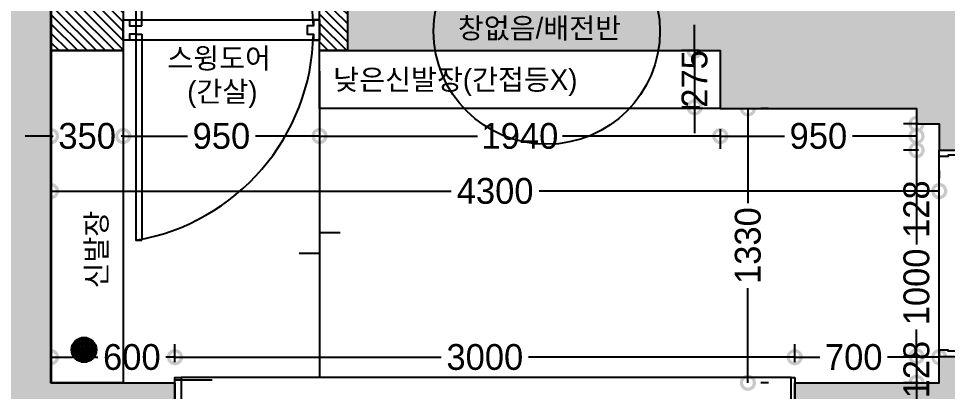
# Model space of a CAD drawing. Header units: millimetres. Extents: x 43335 to 261478, y -4312 to 41218.
# Drawn here: x 148326 to 152822, y 17486 to 19294 of the extents above; entities that cross this region are included whole.
import ezdxf

# ---------------------------------------------------------------- set-up
doc = ezdxf.new("R2010")
doc.units = ezdxf.units.MM
doc.linetypes.add('CONT', pattern=[2, 1, 1])
for name, color, linetype in [('0-ELC TEXT', 7, 'Continuous'), ('DIM', 7, 'Continuous'), ('EHP장비', 1, 'Continuous'), ('P-门', 4, 'Continuous'), ('S-DIM', 7, 'Continuous'), ('문자선', 3, 'Continuous'), ('벽1', 2, 'Continuous'), ('인테리어_가구_제작', 6, 'Continuous'), ('인테리어_해치_벽체', 8, 'Continuous'), ('평면_가구', 6, 'Continuous')]:
    doc.layers.add(name, color=color, linetype=linetype)
doc.layers.add('C-LIGHITING', color=1, linetype='Continuous', lineweight=0)
doc.styles.add('스타일1', font='HANDotum.ttf')
doc.styles.add('코레일둥고', font='HANDotum.ttf')
doc.dimstyles.new('50', dxfattribs={"dimscale": 50, "dimtxt": 2.5, "dimasz": 2.5, "dimexe": 1.25, "dimexo": 2, "dimtad": 0, "dimdec": 0, "dimtxsty": '스타일1', "dimblk": 'DOTSMALL', "dimcen": 2.5, "dimclrd": 1, "dimclre": 1, "dimclrt": 2, "dimadec": 0, "dimazin": 0, "dimtfac": 1, "dimtdec": 0, "dimtix": 1, "dimtmove": 0, "dimatfit": 3, "dimldrblk": 'DOTSMALL', "dimfxl": 1.25, "dimarcsym": 0})

# ---------------------------------------------------------------- blocks, each defined once
blk = doc.blocks.new('_DOTSMALL')
at = {"color": 0, "linetype": 'ByBlock', "const_width": 0.5}
blk.add_lwpolyline([(-0.0625, 0, 1), (0.0625, 0, 1)], format="xyb", close=True, dxfattribs=at)
blk = doc.blocks.new('*D384')
at = {"layer": 'Defpoints', "color": 0, "transparency": 16777216}
for p in [(151856.6, 18858.4), (151856.6, 17528.4), (151856.6, 17528.4)]:
    blk.add_point(p, dxfattribs=at)
at = {"layer": 'S-DIM', "color": 1, "lineweight": -2, "transparency": 16777216}
for p, q in [((151856.6, 18858.4), (151856.6, 18399.4)), ((151956.6, 18858.4), (151919.1, 18858.4)), ((151856.6, 17528.4), (151856.6, 17987.4)), ((151956.6, 17528.4), (151919.1, 17528.4))]:
    blk.add_line(p, q, dxfattribs=at)
at = {"layer": 'S-DIM', "color": 1, "lineweight": -2, "transparency": 16777216, "xscale": 125, "yscale": 125, "zscale": 125}
for p, rotation in [((151856.6, 18858.4), 90), ((151856.6, 17528.4), 270)]:
    blk.add_blockref('_DOTSMALL', p, dxfattribs=dict(at, rotation=rotation))
at = {"layer": 'S-DIM', "color": 2, "transparency": 16777216, "insert": (151856.6, 18193.4), "char_height": 125, "attachment_point": 5, "rotation": 90, "style": '스타일1'}
blk.add_mtext('1330', dxfattribs=at)
blk = doc.blocks.new('*D385')
at = {"layer": 'Defpoints', "color": 0, "transparency": 16777216}
for p in [(148482.9, 18457.7), (148482.9, 18457.7), (152782.9, 18457.7)]:
    blk.add_point(p, dxfattribs=at)
at = {"layer": 'S-DIM', "color": 1, "lineweight": -2, "transparency": 16777216}
for p, q in [((148482.9, 18557.7), (148482.9, 18520.2)), ((152782.9, 18557.7), (152782.9, 18520.2)), ((148482.9, 18457.7), (150419.9, 18457.7)), ((152782.9, 18457.7), (150846, 18457.7))]:
    blk.add_line(p, q, dxfattribs=at)
at = {"layer": 'S-DIM', "color": 1, "lineweight": -2, "transparency": 16777216, "xscale": 125, "yscale": 125, "zscale": 125, "rotation": 180}
blk.add_blockref('_DOTSMALL', (148482.9, 18457.7), dxfattribs=at)
at = {"layer": 'S-DIM', "color": 1, "lineweight": -2, "transparency": 16777216, "xscale": 125, "yscale": 125, "zscale": 125}
blk.add_blockref('_DOTSMALL', (152782.9, 18457.7), dxfattribs=at)
at = {"layer": 'S-DIM', "color": 2, "transparency": 16777216, "insert": (150632.9, 18457.7), "char_height": 125, "attachment_point": 5, "style": '스타일1'}
blk.add_mtext('4300', dxfattribs=at)
blk = doc.blocks.new('*D485')
at = {"layer": 'Defpoints', "color": 0, "transparency": 16777216}
for p in [(151722.9, 18858.4), (152672.9, 18858.4), (152672.9, 18724.2)]:
    blk.add_point(p, dxfattribs=at)
at = {"layer": 'S-DIM', "color": 1, "lineweight": -2, "transparency": 16777216}
for p, q in [((151722.9, 18758.4), (151722.9, 18661.7)), ((152672.9, 18758.4), (152672.9, 18661.7)), ((151722.9, 18724.2), (152033.7, 18724.2)), ((152672.9, 18724.2), (152362.2, 18724.2))]:
    blk.add_line(p, q, dxfattribs=at)
at = {"layer": 'S-DIM', "color": 1, "lineweight": -2, "transparency": 16777216, "xscale": 125, "yscale": 125, "zscale": 125, "rotation": 180}
blk.add_blockref('_DOTSMALL', (151722.9, 18724.2), dxfattribs=at)
at = {"layer": 'S-DIM', "color": 1, "lineweight": -2, "transparency": 16777216, "xscale": 125, "yscale": 125, "zscale": 125}
blk.add_blockref('_DOTSMALL', (152672.9, 18724.2), dxfattribs=at)
at = {"layer": 'S-DIM', "color": 2, "transparency": 16777216, "insert": (152197.9, 18724.2), "char_height": 125, "attachment_point": 5, "style": '스타일1'}
blk.add_mtext('950', dxfattribs=at)
blk = doc.blocks.new('*D446')
at = {"layer": 'Defpoints', "color": 0, "transparency": 16777216}
for p in [(152782.9, 18783.4), (152672.9, 18655.9), (152782.9, 18655.9)]:
    blk.add_point(p, dxfattribs=at)
at = {"layer": 'S-DIM', "color": 1, "lineweight": -2, "transparency": 16777216}
for p, q in [((152682.9, 18783.4), (152610.4, 18783.4)), ((152672.9, 18783.4), (152672.9, 18655.9)), ((152682.9, 18655.9), (152610.4, 18655.9)), ((152672.9, 18655.9), (152672.9, 18529.7))]:
    blk.add_line(p, q, dxfattribs=at)
at = {"layer": 'S-DIM', "color": 1, "lineweight": -2, "transparency": 16777216, "xscale": 125, "yscale": 125, "zscale": 125}
for p, rotation in [((152672.9, 18783.4), 90), ((152672.9, 18655.9), 270)]:
    blk.add_blockref('_DOTSMALL', p, dxfattribs=dict(at, rotation=rotation))
at = {"layer": 'S-DIM', "color": 2, "transparency": 16777216, "insert": (152672.9, 18370.1), "char_height": 125, "attachment_point": 5, "rotation": 90, "style": '스타일1'}
blk.add_mtext('128', dxfattribs=at)
blk = doc.blocks.new('*D447')
at = {"layer": 'Defpoints', "color": 0, "transparency": 16777216}
for p in [(152782.9, 18655.9), (152672.9, 17655.9), (152782.9, 17655.9)]:
    blk.add_point(p, dxfattribs=at)
at = {"layer": 'S-DIM', "color": 1, "lineweight": -2, "transparency": 16777216}
for p, q in [((152682.9, 18655.9), (152610.4, 18655.9)), ((152672.9, 18655.9), (152672.9, 18199.1)), ((152672.9, 17655.9), (152672.9, 17787.1)), ((152682.9, 17655.9), (152610.4, 17655.9))]:
    blk.add_line(p, q, dxfattribs=at)
at = {"layer": 'S-DIM', "color": 1, "lineweight": -2, "transparency": 16777216, "xscale": 125, "yscale": 125, "zscale": 125}
for p, rotation in [((152672.9, 18655.9), 90), ((152672.9, 17655.9), 270)]:
    blk.add_blockref('_DOTSMALL', p, dxfattribs=dict(at, rotation=rotation))
at = {"layer": 'S-DIM', "color": 2, "transparency": 16777216, "insert": (152672.9, 17993.1), "char_height": 125, "attachment_point": 5, "rotation": 90, "style": '스타일1'}
blk.add_mtext('1000', dxfattribs=at)
blk = doc.blocks.new('*D448')
at = {"layer": 'Defpoints', "color": 0, "transparency": 16777216}
for p in [(152782.9, 17655.9), (152672.9, 17528.4), (152782.9, 17528.4)]:
    blk.add_point(p, dxfattribs=at)
at = {"layer": 'S-DIM', "color": 1, "lineweight": -2, "transparency": 16777216}
for p, q in [((152672.9, 17655.9), (152672.9, 17780.9)), ((152682.9, 17655.9), (152610.4, 17655.9)), ((152672.9, 17655.9), (152672.9, 17528.4)), ((152682.9, 17528.4), (152610.4, 17528.4)), ((152672.9, 17528.4), (152672.9, 17403.4))]:
    blk.add_line(p, q, dxfattribs=at)
at = {"layer": 'S-DIM', "color": 1, "lineweight": -2, "transparency": 16777216, "xscale": 125, "yscale": 125, "zscale": 125}
for p, rotation in [((152672.9, 17655.9), 270), ((152672.9, 17528.4), 90)]:
    blk.add_blockref('_DOTSMALL', p, dxfattribs=dict(at, rotation=rotation))
at = {"layer": 'S-DIM', "color": 2, "transparency": 16777216, "insert": (152672.9, 17592.2), "char_height": 125, "attachment_point": 5, "rotation": 90, "style": '스타일1'}
blk.add_mtext('128', dxfattribs=at)
blk = doc.blocks.new('*D449')
at = {"layer": 'Defpoints', "color": 0, "transparency": 16777216}
for p in [(152782.9, 17652.6), (152083.1, 17528.4), (152782.9, 17528.4)]:
    blk.add_point(p, dxfattribs=at)
at = {"layer": 'S-DIM', "color": 1, "lineweight": -2, "transparency": 16777216}
for p, q in [((152083.1, 17628.4), (152083.1, 17715.1)), ((152782.9, 17628.4), (152782.9, 17715.1)), ((152083.1, 17652.6), (152205.1, 17652.6)), ((152782.9, 17652.6), (152532.7, 17652.6))]:
    blk.add_line(p, q, dxfattribs=at)
at = {"layer": 'S-DIM', "color": 1, "lineweight": -2, "transparency": 16777216, "xscale": 125, "yscale": 125, "zscale": 125, "rotation": 180}
blk.add_blockref('_DOTSMALL', (152083.1, 17652.6), dxfattribs=at)
at = {"layer": 'S-DIM', "color": 1, "lineweight": -2, "transparency": 16777216, "xscale": 125, "yscale": 125, "zscale": 125}
blk.add_blockref('_DOTSMALL', (152782.9, 17652.6), dxfattribs=at)
at = {"layer": 'S-DIM', "color": 2, "transparency": 16777216, "insert": (152368.9, 17652.6), "char_height": 125, "attachment_point": 5, "style": '스타일1'}
blk.add_mtext('700', dxfattribs=at)
blk = doc.blocks.new('*D450')
at = {"layer": 'Defpoints', "color": 0, "transparency": 16777216}
for p in [(149083.1, 17652.6), (149083.1, 17528.4), (152083.1, 17528.4)]:
    blk.add_point(p, dxfattribs=at)
at = {"layer": 'S-DIM', "color": 1, "lineweight": -2, "transparency": 16777216}
for p, q in [((149083.1, 17628.4), (149083.1, 17715.1)), ((152083.1, 17628.4), (152083.1, 17715.1)), ((149083.1, 17652.6), (150371.4, 17652.6)), ((152083.1, 17652.6), (150794.8, 17652.6))]:
    blk.add_line(p, q, dxfattribs=at)
at = {"layer": 'S-DIM', "color": 1, "lineweight": -2, "transparency": 16777216, "xscale": 125, "yscale": 125, "zscale": 125, "rotation": 180}
blk.add_blockref('_DOTSMALL', (149083.1, 17652.6), dxfattribs=at)
at = {"layer": 'S-DIM', "color": 1, "lineweight": -2, "transparency": 16777216, "xscale": 125, "yscale": 125, "zscale": 125}
blk.add_blockref('_DOTSMALL', (152083.1, 17652.6), dxfattribs=at)
at = {"layer": 'S-DIM', "color": 2, "transparency": 16777216, "insert": (150583.1, 17652.6), "char_height": 125, "attachment_point": 5, "style": '스타일1'}
blk.add_mtext('3000', dxfattribs=at)
blk = doc.blocks.new('*D451')
at = {"layer": 'Defpoints', "color": 0, "transparency": 16777216}
for p in [(148482.9, 17652.6), (148482.9, 17528.4), (149083.1, 17528.4)]:
    blk.add_point(p, dxfattribs=at)
at = {"layer": 'S-DIM', "color": 1, "lineweight": -2, "transparency": 16777216}
for p, q in [((148482.9, 17628.4), (148482.9, 17715.1)), ((149083.1, 17628.4), (149083.1, 17715.1)), ((148482.9, 17652.6), (148709.9, 17652.6)), ((149083.1, 17652.6), (149038.6, 17652.6))]:
    blk.add_line(p, q, dxfattribs=at)
at = {"layer": 'S-DIM', "color": 1, "lineweight": -2, "transparency": 16777216, "xscale": 125, "yscale": 125, "zscale": 125, "rotation": 180}
blk.add_blockref('_DOTSMALL', (148482.9, 17652.6), dxfattribs=at)
at = {"layer": 'S-DIM', "color": 1, "lineweight": -2, "transparency": 16777216, "xscale": 125, "yscale": 125, "zscale": 125}
blk.add_blockref('_DOTSMALL', (149083.1, 17652.6), dxfattribs=at)
at = {"layer": 'S-DIM', "color": 2, "transparency": 16777216, "insert": (148874.3, 17652.6), "char_height": 125, "attachment_point": 5, "style": '스타일1'}
blk.add_mtext('600', dxfattribs=at)
blk = doc.blocks.new('*D486')
at = {"layer": 'Defpoints', "color": 0, "transparency": 16777216}
for p in [(149782.9, 18858.4), (151722.9, 18858.4), (149782.9, 18724.2)]:
    blk.add_point(p, dxfattribs=at)
at = {"layer": 'S-DIM', "color": 1, "lineweight": -2, "transparency": 16777216}
for p, q in [((149782.9, 18758.4), (149782.9, 18661.7)), ((151722.9, 18758.4), (151722.9, 18661.7)), ((149782.9, 18724.2), (150546.9, 18724.2)), ((151722.9, 18724.2), (150958.9, 18724.2))]:
    blk.add_line(p, q, dxfattribs=at)
at = {"layer": 'S-DIM', "color": 1, "lineweight": -2, "transparency": 16777216, "xscale": 125, "yscale": 125, "zscale": 125, "rotation": 180}
blk.add_blockref('_DOTSMALL', (149782.9, 18724.2), dxfattribs=at)
at = {"layer": 'S-DIM', "color": 1, "lineweight": -2, "transparency": 16777216, "xscale": 125, "yscale": 125, "zscale": 125}
blk.add_blockref('_DOTSMALL', (151722.9, 18724.2), dxfattribs=at)
at = {"layer": 'S-DIM', "color": 2, "transparency": 16777216, "insert": (150752.9, 18724.2), "char_height": 125, "attachment_point": 5, "style": '스타일1'}
blk.add_mtext('1940', dxfattribs=at)
blk = doc.blocks.new('*D490')
at = {"layer": 'Defpoints', "color": 0, "transparency": 16777216}
for p in [(151722.9, 19138.4), (151598.8, 18863.7), (151722.9, 18863.7)]:
    blk.add_point(p, dxfattribs=at)
at = {"layer": 'S-DIM', "color": 1, "lineweight": -2, "transparency": 16777216}
for p, q in [((151598.8, 19138.4), (151598.8, 19263.4)), ((151622.9, 19138.4), (151536.3, 19138.4)), ((151598.8, 19138.4), (151598.8, 18863.7)), ((151622.9, 18863.7), (151536.3, 18863.7)), ((151598.8, 18863.7), (151598.8, 18738.7))]:
    blk.add_line(p, q, dxfattribs=at)
at = {"layer": 'S-DIM', "color": 1, "lineweight": -2, "transparency": 16777216, "xscale": 125, "yscale": 125, "zscale": 125}
for p, rotation in [((151598.8, 19138.4), 270), ((151598.8, 18863.7), 90)]:
    blk.add_blockref('_DOTSMALL', p, dxfattribs=dict(at, rotation=rotation))
at = {"layer": 'S-DIM', "color": 2, "transparency": 16777216, "insert": (151598.8, 19001.1), "char_height": 125, "attachment_point": 5, "rotation": 90, "style": '스타일1'}
blk.add_mtext('275', dxfattribs=at)
blk = doc.blocks.new('*D463')
at = {"layer": 'Defpoints', "color": 0, "transparency": 16777216}
for p in [(148832.9, 19138.4), (149782.9, 19138.4), (148832.9, 18724.2)]:
    blk.add_point(p, dxfattribs=at)
at = {"layer": 'S-DIM', "color": 1, "lineweight": -2, "transparency": 16777216}
for p, q in [((148832.9, 19038.4), (148832.9, 18661.7)), ((149782.9, 19038.4), (149782.9, 18661.7)), ((148832.9, 18724.2), (149143.7, 18724.2)), ((149782.9, 18724.2), (149472.2, 18724.2))]:
    blk.add_line(p, q, dxfattribs=at)
at = {"layer": 'S-DIM', "color": 1, "lineweight": -2, "transparency": 16777216, "xscale": 125, "yscale": 125, "zscale": 125, "rotation": 180}
blk.add_blockref('_DOTSMALL', (148832.9, 18724.2), dxfattribs=at)
at = {"layer": 'S-DIM', "color": 1, "lineweight": -2, "transparency": 16777216, "xscale": 125, "yscale": 125, "zscale": 125}
blk.add_blockref('_DOTSMALL', (149782.9, 18724.2), dxfattribs=at)
at = {"layer": 'S-DIM', "color": 2, "transparency": 16777216, "insert": (149307.9, 18724.2), "char_height": 125, "attachment_point": 5, "style": '스타일1'}
blk.add_mtext('950', dxfattribs=at)
blk = doc.blocks.new('*D464')
at = {"layer": 'Defpoints', "color": 0, "transparency": 16777216}
for p in [(148482.9, 19138.4), (148832.9, 19138.4), (148482.9, 18724.2)]:
    blk.add_point(p, dxfattribs=at)
at = {"layer": 'S-DIM', "color": 1, "lineweight": -2, "transparency": 16777216}
for p, q in [((148482.9, 19038.4), (148482.9, 18661.7)), ((148832.9, 19038.4), (148832.9, 18661.7)), ((148482.9, 18724.2), (148357.9, 18724.2)), ((148482.9, 18724.2), (148493.6, 18724.2)), ((148832.9, 18724.2), (148822.3, 18724.2)), ((148832.9, 18724.2), (148957.9, 18724.2))]:
    blk.add_line(p, q, dxfattribs=at)
at = {"layer": 'S-DIM', "color": 1, "lineweight": -2, "transparency": 16777216, "xscale": 125, "yscale": 125, "zscale": 125}
blk.add_blockref('_DOTSMALL', (148482.9, 18724.2), dxfattribs=at)
at = {"layer": 'S-DIM', "color": 1, "lineweight": -2, "transparency": 16777216, "xscale": 125, "yscale": 125, "zscale": 125, "rotation": 180}
blk.add_blockref('_DOTSMALL', (148832.9, 18724.2), dxfattribs=at)
at = {"layer": 'S-DIM', "color": 2, "transparency": 16777216, "insert": (148657.9, 18724.2), "char_height": 125, "attachment_point": 5, "style": '스타일1'}
blk.add_mtext('350', dxfattribs=at)
blk = doc.blocks.new('ahsuehd')
at = {"layer": 'P-门', "ltscale": 15}
for p, q in [((55314.5, -20765), (55314.5, -20665)), ((55314.5, -20665), (56264.5, -20665)), ((55314.5, -20665), (55314.5, -20765)), ((56264.5, -20665), (56264.5, -20765)), ((55374.5, -20695), (55404.5, -20695)), ((56264.5, -20765), (55314.5, -20765)), ((55374.5, -20735), (55404.5, -20735)), ((55404.5, -20735), (55404.5, -21734.5)), ((59264.5, -22267.5), (59264.5, -21327.5)), ((55564.6, -22410), (55745, -22410)), ((58547.2, -22400), (55594.6, -22400))]:
    blk.add_line(p, q, dxfattribs=at)
for points in [[(55404.5, -20695), (55404.5, -19695.6), (55374.5, -19695.6), (55374.5, -20695)], [(55314.5, -20665), (55344.5, -20665), (55344.5, -20695), (55374.5, -20695), (55374.5, -20735), (55344.5, -20735), (55344.5, -20765), (55314.5, -20765), (55314.5, -20665)], [(56264.5, -20665), (56234.5, -20665), (56234.5, -20695), (56204.5, -20695), (56204.5, -20735), (56234.5, -20735), (56234.5, -20765), (56264.5, -20765), (56264.5, -20665)], [(55374.5, -20735), (55374.5, -21734.5), (55404.5, -21734.5)], [(55564.6, -22635), (55564.6, -22400), (55594.6, -22400), (55594.6, -22576.4), (55594.6, -22578.5), (55582, -22578.5), (55582, -22635), (55564.6, -22635)]]:
    blk.add_lwpolyline(points, dxfattribs=at)
for points in [[(59264.5, -21327.5), (59264.5, -21297.5), (59464.5, -21297.5), (59464.5, -21327.5), (59421.5, -21327.5), (59421.5, -21322.5), (59307.5, -21322.5), (59307.5, -21327.5)], [(59264.5, -22267.5), (59264.5, -22297.5), (59464.5, -22297.5), (59464.5, -22267.5), (59421.5, -22267.5), (59421.5, -22272.5), (59307.5, -22272.5), (59307.5, -22267.5)], [(58564.6, -22400), (58564.6, -22635), (58534.6, -22635), (58534.6, -22578.6), (58534.6, -22576.5), (58547.2, -22576.5), (58547.2, -22400)]]:
    blk.add_lwpolyline(points, close=True, dxfattribs=at)
for centre, start, end in [((55202, -20713.7), 1.0383, 80.3842), ((55202, -20716.3), 279.6158, 358.9617)]:
    blk.add_arc(centre, 1032.7, start, end, dxfattribs=at)
blk = doc.blocks.new('aheishxsdfe')
at = {"layer": '벽1'}
for points in [[(59154.5, 42677.4), (59154.5, 41318.4), (57854.5, 41318.4), (57854.5, 41118.4), (59154.5, 41118.4), (59154.5, 39338.4), (56954.5, 39338.4), (56954.5, 41118.4), (57054.5, 41118.4), (57054.5, 41318.4), (56754.5, 41318.4), (56754.5, 39338.4), (56399.5, 39338.4), (56399.5, 39138.4), (58204.5, 39138.4), (58204.5, 38858.4), (59154.5, 38858.4), (59154.5, 38783.4), (59264.5, 38783.4), (59264.5, 38655.9), (59464.5, 38655.9), (59464.5, 38984.3), (59354.5, 38984.3), (59354.5, 42677.4)], [(55564.6, 37528.4), (55564.6, 35698.4), (54764.5, 35698.4), (54764.5, 35898.4), (55364.6, 35898.4), (55364.6, 37328.4), (54764.5, 37328.4), (54764.5, 41318.4), (54964.5, 41318.4), (54964.5, 37528.4), (55564.6, 37528.4)], [(59464.5, 37655.9), (59464.5, 37328.4), (58564.6, 37328.4), (58564.6, 37528.4), (59264.5, 37528.4), (59264.5, 37655.9), (59464.5, 37655.9)]]:
    blk.add_lwpolyline(points, dxfattribs=at)
blk = doc.blocks.new('sheisxefavb')
at = {"layer": '인테리어_해치_벽체'}
h = blk.add_hatch(color=256, dxfattribs=at)
h.dxf.hatch_style = 1
h.paths.add_polyline_path([(151722.9, -861.6), (151722.9, -1141.6), (152672.9, -1141.6), (152672.9, -1216.6), (152782.9, -1216.6), (152782.9, -1344.1), (152982.9, -1344.1), (152982.9, -1015.7), (152872.9, -1015.7), (152872.9, 2677.4), (154162.9, 2677.4), (154162.9, 8282.4), (153342.9, 8282.4), (153342.9, 8177.4), (153962.9, 8177.4), (153962.9, 7032.4), (153332.9, 7032.4), (153332.9, 6807.4), (153962.9, 6807.4), (153962.9, 2877.4), (151922.9, 2877.4), (151922.9, 2677.4), (152672.9, 2677.4), (152672.9, 1318.4), (151372.9, 1318.4), (151372.9, 1118.4), (152672.9, 1118.4), (152672.9, -661.6), (150472.9, -661.6), (150472.9, 1118.4), (150572.9, 1118.4), (150572.9, 1318.4), (150272.9, 1318.4), (150272.9, -661.6), (149917.9, -661.6), (149917.9, -861.6)])
h.paths.add_polyline_path([(142982.9, 8718.4), (143182.9, 8718.4), (143182.9, 8053.4), (142982.9, 8053.4)])
h.paths.add_polyline_path([(139672.9, 8153.4), (139672.9, 8053.4), (138772.9, 8053.4), (138772.9, 7032.4), (140082.9, 7032.4), (140082.9, 6807.4), (138772.9, 6807.4), (138772.9, 158.4), (139572.9, 158.4), (139572.9, -41.6), (138772.9, -41.6), (138772.9, -1341.6), (139122.9, -1341.6), (139122.9, -2471.6), (139447.9, -2471.6), (139447.9, -2671.6), (138922.9, -2671.6), (138922.9, -1541.6), (138572.9, -1541.6), (138572.9, 8153.4)])
h.paths.add_polyline_path([(140472.9, 368.4), (140472.9, -2471.6), (140937.9, -2471.6), (140937.9, -2671.6), (140472.9, -2671.6), (140475, -4102.7), (141272.9, -4102.7), (141272.9, -4302.7), (140272.9, -4302.6), (140272.9, -2671.6), (139947.9, -2671.6), (139947.9, -2471.6), (140272.9, -2471.6), (140272.9, 368.4)])
h.paths.add_polyline_path([(140272.9, 1068.4), (140272.9, 1318.4), (141802.9, 1318.4), (141802.9, 2668.4), (140127.9, 2668.4), (140127.9, 2868.4), (142002.9, 2868.4), (142002.9, 1318.4), (142442.9, 1318.4), (142442.9, 1118.4), (140472.9, 1118.4), (140472.9, 1068.4)])
h.paths.add_polyline_path([(152982.9, -2344.1), (152982.9, -2671.6), (152083.1, -2671.6), (152083.1, -2471.6), (152782.9, -2471.6), (152782.9, -2344.1)])
h.paths.add_polyline_path([(149083.1, -2471.6), (149083.1, -4301.6), (148282.9, -4301.6), (148282.9, -4101.6), (148883.1, -4101.6), (148883.1, -2671.6), (148282.9, -2671.6), (148282.9, 1318.4), (148482.9, 1318.4), (148482.9, -2471.6)])
h.paths.add_polyline_path([(145512.9, -2471.6), (146282.9, -2471.7), (146282.9, -2671.5), (145512.9, -2671.5)])
h.paths.add_polyline_path([(145012.9, -2671.5), (144433.1, -2671.5), (144433.1, -3201.6), (143663.1, -3201.6), (143663.1, -4201.6), (144582.9, -4201.6), (144582.9, -4061.6), (144682.9, -4061.6), (144682.9, -4301.6), (143472.9, -4302.7), (143472.9, 1118.4), (143422.9, 1118.4), (143422.9, 1318.4), (145842.9, 1318.4), (145842.9, 1118.4), (143672.9, 1118.4), (143672.9, -2471.6), (145012.9, -2471.6)])
h.paths.add_polyline_path([(150942.9, 2677.4), (150742.9, 2677.4), (150742.9, 8032.4), (150712.9, 8032.4), (150712.9, 8282.4), (150942.9, 8282.4)], flags=17)
h.paths.add_polyline_path([(147912.9, 6808.8), (147462.9, 6808.8), (147462.9, 7053.8), (147912.9, 7053.8), (147912.9, 8718.4), (148112.9, 8718.4), (148112.9, 7032.4), (148582.9, 7032.4), (148582.9, 6807.4), (148112.9, 6807.4), (148112.9, 2877.4), (149762.9, 2877.4), (149762.9, 2677.4), (147912.9, 2677.4)])
h.paths.add_polyline_path([(142982.9, 7032.4), (142982.9, 7353.4), (143182.9, 7353.4), (143182.9, 7053.8), (143632.9, 7053.8), (143632.9, 6808.8), (143182.9, 6808.8), (143182.9, 2668.4), (142982.9, 2668.4), (142982.9, 6807.4), (142582.9, 6807.4), (142582.9, 7032.4)])
at = {"layer": 'DIM'}
blk.add_blockref('aheishxsdfe', (93518.5, -40000), dxfattribs=at)
blk = doc.blocks.new('suegusiexbsdifs')
at = {"layer": '인테리어_해치_벽체'}
h = blk.add_hatch(dxfattribs=at)
h.set_pattern_fill('ANSI31', color=256, scale=10, angle=450)
h.paths.add_polyline_path([(139122.9, -1341.6), (139722.9, -1341.6), (139722.9, -1411.6), (139122.9, -1411.6)])
h.paths.add_polyline_path([(138772.9, -1341.6), (138772.9, -736.6), (138902.9, -736.6), (138902.9, -1341.6)])
h.paths.add_polyline_path([(140227.9, 6807.4), (140227.9, 3768.4), (140127.9, 3768.4), (140127.9, 6807.4)])
edge = h.paths.add_edge_path()
edge.add_arc((147512.9, 3177.4), 500, 180, 270)
edge.add_line((147512.9, 2677.4), (147912.9, 2677.4))
edge.add_line((147912.9, 2677.4), (147912.9, 2777.4))
edge.add_line((147912.9, 2777.4), (147512.9, 2777.4))
edge.add_arc((147512.9, 3177.4), 400, 180, 270, ccw=False)
edge.add_line((147112.9, 3177.4), (147012.9, 3177.4))
edge = h.paths.add_edge_path()
edge.add_arc((147512.9, 3777.4), 500, 90, 180, ccw=False)
edge.add_line((147512.9, 4277.4), (147912.9, 4277.4))
edge.add_line((147912.9, 4277.4), (147912.9, 4177.4))
edge.add_line((147912.9, 4177.4), (147512.9, 4177.4))
edge.add_arc((147512.9, 3777.4), 400, 90, 180)
edge.add_line((147112.9, 3777.4), (147012.9, 3777.4))
h.paths.add_polyline_path([(148482.9, 1318.4), (148832.9, 1318.4), (148832.9, 1218.4), (148482.9, 1218.4)])
h.paths.add_polyline_path([(149782.9, 1318.4), (150272.9, 1318.4), (150272.9, 1218.4), (149782.9, 1218.4)])
h.paths.add_polyline_path([(148482.9, -661.6), (148832.9, -661.6), (148832.9, -861.6), (148482.9, -861.6)])
h.paths.add_polyline_path([(149782.9, -661.6), (149917.9, -661.6), (149917.9, -861.6), (149782.9, -861.6)])
h.paths.add_polyline_path([(151922.9, -661.6), (151922.9, 68.4), (151852.9, 68.4), (151852.9, -661.6)])
h.paths.add_polyline_path([(151852.9, -661.6), (151147.9, -661.6), (151147.9, -531.6), (151852.9, -531.6)])
h.paths.add_polyline_path([(153342.9, 8177.4), (153962.9, 8177.4), (153962.9, 8032.4), (153342.9, 8032.4)])
at = {"layer": '문자선'}
for points in [[(148482.9, -661.6), (148832.9, -661.6), (148832.9, -861.6), (148482.9, -861.6)], [(149782.9, -661.6), (149917.9, -661.6), (149917.9, -861.6), (149782.9, -861.6)]]:
    blk.add_lwpolyline(points, close=True, dxfattribs=at)

msp = doc.modelspace()

# ---------------------------------------------------------------- hatches: boundary and pattern name
at = {"layer": 'DIM'}
h = msp.add_hatch(dxfattribs=at)
h.set_pattern_fill('ANGLE', color=256)
h.set_pattern_definition([(0, (0, 0), (0, 6.985), [5.08, -1.905]), (90, (0, 0), (-6.985, 4e-16), [5.08, -1.905])])
edge = h.paths.add_edge_path()
edge.add_arc((148642.9, 17688.4), 60, 0, 360)

# ---------------------------------------------------------------- linework, layer by layer
at = {"layer": 'C-LIGHITING', "const_width": 10}
msp.add_lwpolyline([(149682.9, 18155.9), (149782.9, 18155.9), (149782.9, 18255.9), (149882.9, 18255.9)], dxfattribs=at)
at = {"layer": 'EHP장비'}
msp.add_circle((150883.1, 19232.3), 547.8, dxfattribs=at)
at = {"layer": '인테리어_가구_제작', "color": 8, "linetype": 'CONT', "ltscale": 200}
msp.add_lwpolyline([(149782.9, 18858.4), (149782.9, 17553.4)], dxfattribs=at)
msp.add_circle((148642.9, 17688.4), 60, dxfattribs=at)
at = {"layer": '평면_가구'}
for points in [[(148482.9, 19138.4), (148832.9, 19138.4), (148832.9, 17528.4), (148482.9, 17528.4)], [(149782.9, 19138.4), (151722.9, 19138.4), (151722.9, 18858.4), (149782.9, 18858.4)]]:
    msp.add_lwpolyline(points, close=True, dxfattribs=at)

# ---------------------------------------------------------------- block references
at = {"layer": 'DIM'}
for name, p in [('ahsuehd', (93518.5, 39953.5)), ('sheisxefavb', (0, 20000)), ('suegusiexbsdifs', (0, 20000))]:
    msp.add_blockref(name, p, dxfattribs=at)

# ---------------------------------------------------------------- texts
at = {"layer": '0-ELC TEXT', "style": '코레일둥고'}
for s, p in [('스윙도어', (149046.1, 19051.6)), ('낮은신발장(간접등X)', (149849.1, 18948.2)), ('(간살)', (149142.3, 18890.1))]:
    msp.add_text(s, height=100, dxfattribs=at).set_placement(p)
msp.add_text('신발장', height=100, rotation=90, dxfattribs=at).set_placement((148753, 17985.5))
at = {"layer": 'EHP장비', "style": '코레일둥고'}
msp.add_text('창없음/배전반', height=100, dxfattribs=at).set_placement((150452.6, 19197.5))

# ---------------------------------------------------------------- dimensions: what is measured, and where the dimension line sits
at = {"layer": 'S-DIM'}
for base, p1, p2, angle, picture, middle in [((151598.8, 18863.7), (151722.9, 19138.4), (151722.9, 18863.7), 90, '*D490', (151598.8, 19001.1)), ((151856.6, 17528.4), (151856.6, 18858.4), (151856.6, 17528.4), 90, '*D384', (151856.6, 18193.4)), ((148482.9, 18457.7), (152782.9, 18457.7), (148482.9, 18457.7), 180, '*D385', (150632.9, 18457.7)), ((152672.9352332, 17528.4391277), (152782.9352332, 17655.9391277), (152782.9352332, 17528.4391277), 90, '*D448', (152672.9352332, 17592.1891277))]:
    dim = msp.add_linear_dim(base=base, p1=p1, p2=p2, angle=angle, dimstyle='50', dxfattribs=at)
    dim.commit()
    dim.dimension.update_dxf_attribs({"geometry": picture, "text_midpoint": middle})
for base, p1, p2, picture, middle in [((148482.9, 18724.2), (148832.9, 19138.4), (148482.9, 19138.4), '*D464', (148657.9, 18724.2)), ((148832.9, 18724.2), (149782.9, 19138.4), (148832.9, 19138.4), '*D463', (149307.9, 18724.2)), ((149782.9, 18724.2), (151722.9, 18858.4), (149782.9, 18858.4), '*D486', (150752.9, 18724.2)), ((152672.9, 18724.2), (151722.9, 18858.4), (152672.9, 18858.4), '*D485', (152197.9, 18724.2)), ((149083.1, 17652.6), (152083.1, 17528.4), (149083.1, 17528.4), '*D450', (150583.1, 17652.6))]:
    dim = msp.add_linear_dim(base=base, p1=p1, p2=p2, dimstyle='50', dxfattribs=at)
    dim.commit()
    dim.dimension.update_dxf_attribs({"geometry": picture, "text_midpoint": middle})
for base, p1, p2, picture, middle in [((152672.9352332, 18655.9391277), (152782.9352332, 18783.4391277), (152782.9352332, 18655.9391277), '*D446', (152672.9352332, 18370.071149)), ((152672.9, 17655.9), (152782.9, 18655.9), (152782.9, 17655.9), '*D447', (152672.9, 17993.1))]:
    dim = msp.add_linear_dim(base=base, p1=p1, p2=p2, angle=90, dimstyle='50', dxfattribs=at)
    dim.commit()
    dim.dimension.update_dxf_attribs({"geometry": picture, "text_midpoint": middle, "dimtype": 160})
for base, p1, p2, picture, middle in [((148482.9, 17652.6), (149083.1, 17528.4), (148482.9, 17528.4), '*D451', (148874.3, 17652.6)), ((152782.9, 17652.6), (152083.1, 17528.4), (152782.9, 17528.4), '*D449', (152368.9, 17652.6))]:
    dim = msp.add_linear_dim(base=base, p1=p1, p2=p2, dimstyle='50', dxfattribs=at)
    dim.commit()
    dim.dimension.update_dxf_attribs({"geometry": picture, "text_midpoint": middle, "dimtype": 160})

doc.saveas('drawing.dxf')
